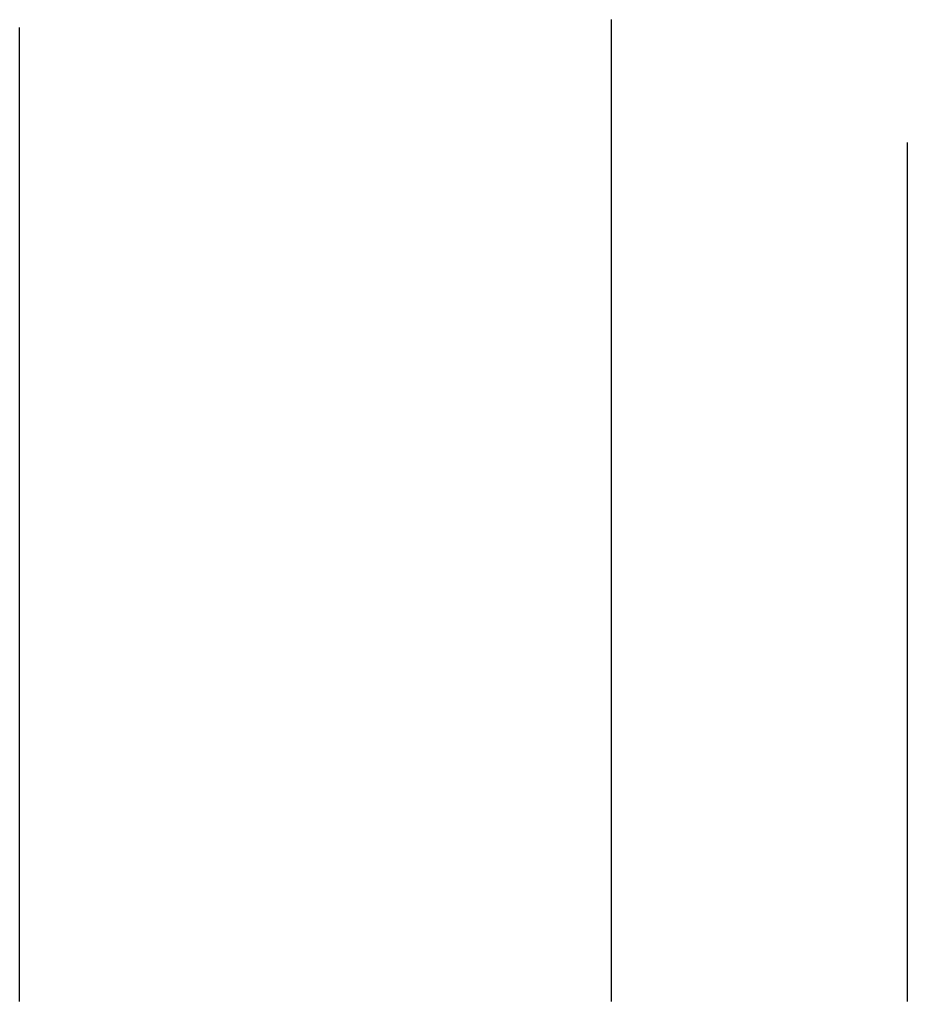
# Model space of a CAD drawing. Extents: x -2392 to 2392, y 0 to 5289.
import ezdxf

# ---------------------------------------------------------------- set-up
doc = ezdxf.new("R2010")
doc.units = 0
doc.layers.add('MODELSKETCH_VISIBLE', color=7, linetype='CONTINUOUS')

msp = doc.modelspace()

# ---------------------------------------------------------------- linework, layer by layer
at = {"layer": 'MODELSKETCH_VISIBLE'}
for p, q in [((797.035, 0), (797.035, 5288.57)), ((-2391.965, 0), (-2391.965, 5246.495)), ((2391.965, 0), (2391.965, 4626.585))]:
    msp.add_line(p, q, dxfattribs=at)

doc.saveas('drawing.dxf')
